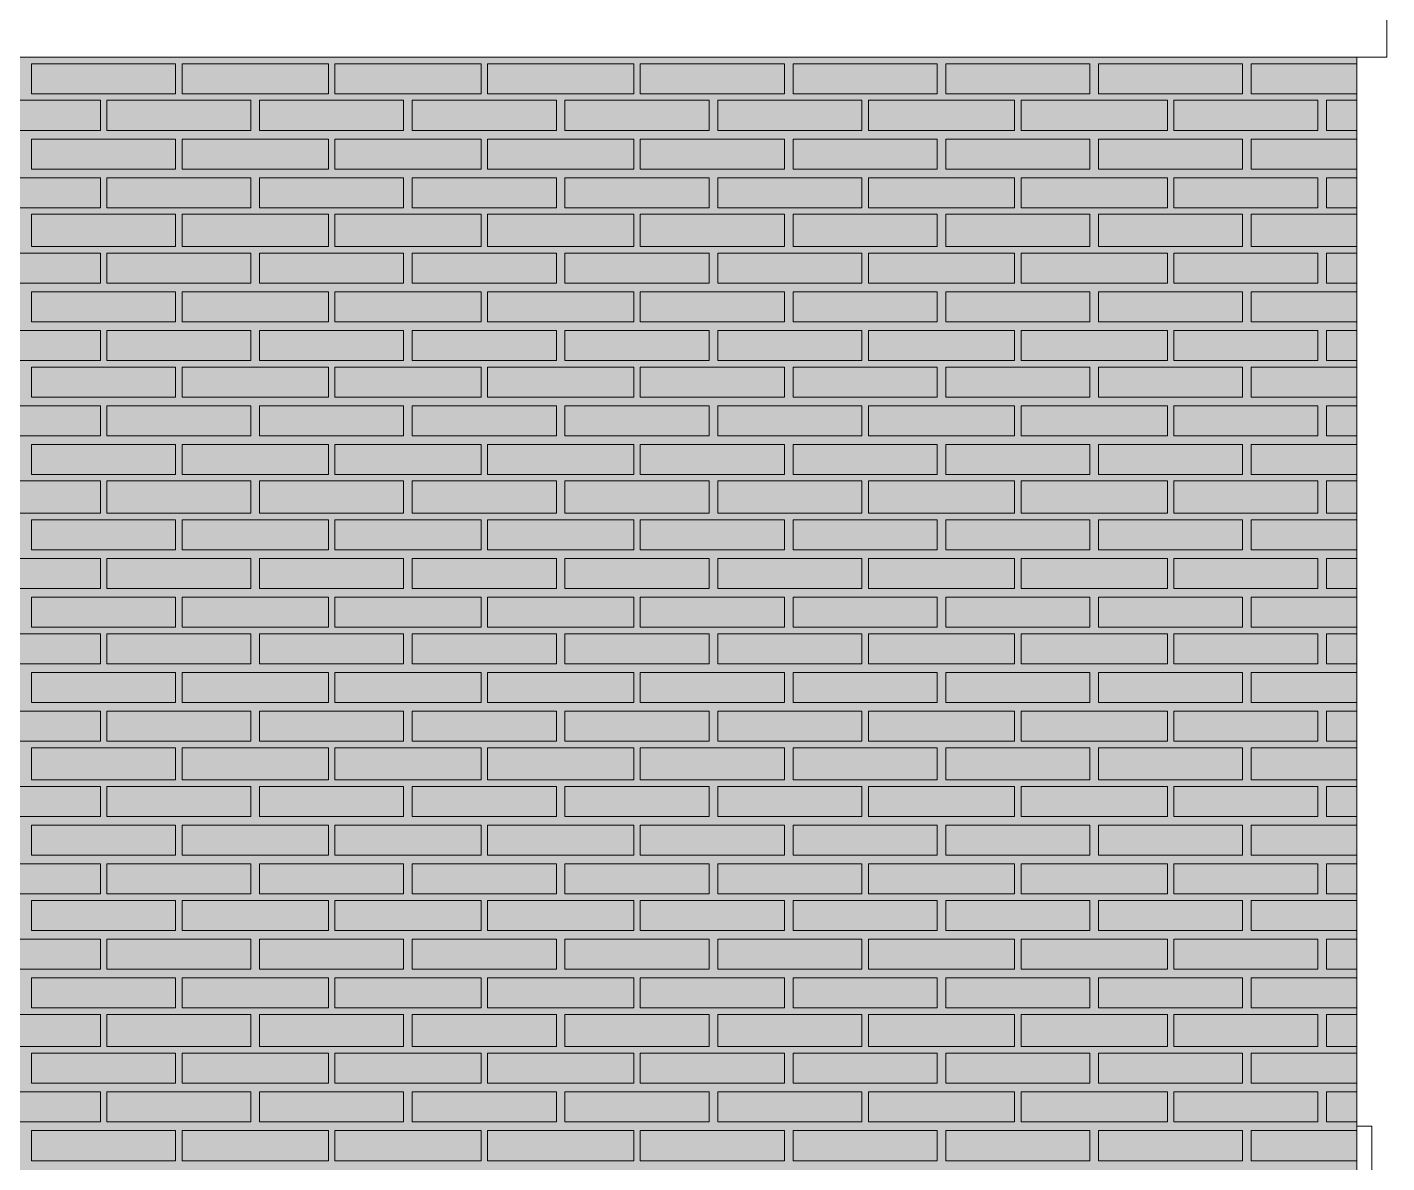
# Model space of a CAD drawing. Header units: millimetres. Extents: x -28928 to 100580, y -22867 to 36490.
# Drawn here: x 79646 to 82320, y 27915 to 30148 of the extents above; entities that cross this region are included whole.
import ezdxf

# ---------------------------------------------------------------- set-up
doc = ezdxf.new("R2010")
doc.units = ezdxf.units.MM
doc.layers.add('PDF _Геометрия', color=7, linetype='Continuous', true_color=0x8f8e8d)
doc.layers.add('PDF _Сплошная заливка', color=7, linetype='Continuous', true_color=0xffffff)

msp = doc.modelspace()

# ---------------------------------------------------------------- hatches: boundary and pattern name
at = {"layer": 'PDF _Сплошная заливка', "true_color": 0xdcd6cf, "transparency": 33554559}
msp.add_hatch(color=254, dxfattribs=at).paths.add_polyline_path([(64868.4, 16343.4), (64868.4, 19592.6), (66268.7, 19592.6), (66268.7, 16343.4), (82239.9, 16343.4), (82239.9, 30089.1), (52662.6, 30089.1), (52662.6, 16343.4), (62173.4, 16343.4), (62173.4, 19592.6), (64271.8, 19592.6), (64271.8, 16343.4)])

# ---------------------------------------------------------------- linework, layer by layer
at = {"layer": 'PDF _Геометрия', "color": 7, "lineweight": 9}
for points in [[(82320.3, 30089.1), (82320.3, 30207.6), (82320.3, 30089.1), (-21934.3, 30089.1), (-21934.3, 30207.6), (82320.3, 30207.6)], [(82261.1, 16343.4), (82261.1, 30089.1), (82261.1, 27986.4), (82290.7, 27986.4), (82290.7, 27910.3), (82290.7, 26636.8), (82290.7, 25363.4), (82290.7, 25287.2), (82261.1, 25287.2), (82261.1, 23789.5), (82290.7, 23789.5), (82290.7, 23713.4), (82290.7, 21166.4), (82290.7, 21090.3), (82261.1, 21090.3), (82261.1, 19592.6)]]:
    msp.add_lwpolyline(points, dxfattribs=at)
at = {"layer": 'PDF _Геометрия', "lineweight": 9}
for points in [[(79938.4, 30076.4), (79938.4, 30017.2), (79654.9, 30017.2), (79654.9, 30076.4)], [(80238.7, 30076.4), (80238.7, 30017.2), (79951.1, 30017.2), (79951.1, 30076.4)], [(80539.1, 30076.4), (80539.1, 30017.2), (80251.4, 30017.2), (80251.4, 30076.4)], [(80839.5, 30076.4), (80839.5, 30017.2), (80551.8, 30017.2), (80551.8, 30076.4)], [(81135.7, 30076.4), (81135.7, 30017.2), (80852.2, 30017.2), (80852.2, 30076.4)], [(81436.1, 30076.4), (81436.1, 30017.2), (81152.6, 30017.2), (81152.6, 30076.4)], [(81736.4, 30076.4), (81736.4, 30017.2), (81453, 30017.2), (81453, 30076.4)], [(82036.8, 30076.4), (82036.8, 30017.2), (81753.4, 30017.2), (81753.4, 30076.4)], [(79790.3, 29945.3), (79646.4, 29945.3), (79502.6, 29945.3), (79502.6, 30004.5), (79646.4, 30004.5), (79790.3, 30004.5)], [(80086.4, 29945.3), (79946.8, 29945.3), (79803, 29945.3), (79803, 30004.5), (79946.8, 30004.5), (80086.4, 30004.5)], [(80386.8, 29945.3), (80247.2, 29945.3), (80103.4, 29945.3), (80103.4, 30004.5), (80247.2, 30004.5), (80386.8, 30004.5)], [(80687.2, 29945.3), (80543.4, 29945.3), (80403.7, 29945.3), (80403.7, 30004.5), (80543.4, 30004.5), (80687.2, 30004.5)], [(80987.6, 29945.3), (80843.7, 29945.3), (80704.1, 29945.3), (80704.1, 30004.5), (80843.7, 30004.5), (80987.6, 30004.5)], [(81288, 29945.3), (81144.1, 29945.3), (81004.5, 29945.3), (81004.5, 30004.5), (81144.1, 30004.5), (81288, 30004.5)], [(81588.4, 29945.3), (81444.5, 29945.3), (81300.7, 29945.3), (81300.7, 30004.5), (81444.5, 30004.5), (81588.4, 30004.5)], [(81888.7, 29945.3), (81744.9, 29945.3), (81601.1, 29945.3), (81601.1, 30004.5), (81744.9, 30004.5), (81888.7, 30004.5)], [(82184.9, 29945.3), (82045.3, 29945.3), (81901.4, 29945.3), (81901.4, 30004.5), (82045.3, 30004.5), (82184.9, 30004.5)], [(79938.4, 29928.4), (79938.4, 29869.1), (79654.9, 29869.1), (79654.9, 29928.4)], [(80238.7, 29928.4), (80238.7, 29869.1), (79951.1, 29869.1), (79951.1, 29928.4)], [(80539.1, 29928.4), (80539.1, 29869.1), (80251.4, 29869.1), (80251.4, 29928.4)], [(80839.5, 29928.4), (80839.5, 29869.1), (80551.8, 29869.1), (80551.8, 29928.4)], [(81135.7, 29928.4), (81135.7, 29869.1), (80852.2, 29869.1), (80852.2, 29928.4)], [(81436.1, 29928.4), (81436.1, 29869.1), (81152.6, 29869.1), (81152.6, 29928.4)], [(81736.4, 29928.4), (81736.4, 29869.1), (81453, 29869.1), (81453, 29928.4)], [(82036.8, 29928.4), (82036.8, 29869.1), (81753.4, 29869.1), (81753.4, 29928.4)], [(79790.3, 29793), (79646.4, 29793), (79502.6, 29793), (79502.6, 29852.2), (79646.4, 29852.2), (79790.3, 29852.2)], [(80086.4, 29793), (79946.8, 29793), (79803, 29793), (79803, 29852.2), (79946.8, 29852.2), (80086.4, 29852.2)], [(80386.8, 29793), (80247.2, 29793), (80103.4, 29793), (80103.4, 29852.2), (80247.2, 29852.2), (80386.8, 29852.2)], [(80687.2, 29793), (80543.4, 29793), (80403.7, 29793), (80403.7, 29852.2), (80543.4, 29852.2), (80687.2, 29852.2)], [(80987.6, 29793), (80843.7, 29793), (80704.1, 29793), (80704.1, 29852.2), (80843.7, 29852.2), (80987.6, 29852.2)], [(81288, 29793), (81144.1, 29793), (81004.5, 29793), (81004.5, 29852.2), (81144.1, 29852.2), (81288, 29852.2)], [(81588.4, 29793), (81444.5, 29793), (81300.7, 29793), (81300.7, 29852.2), (81444.5, 29852.2), (81588.4, 29852.2)], [(81888.7, 29793), (81744.9, 29793), (81601.1, 29793), (81601.1, 29852.2), (81744.9, 29852.2), (81888.7, 29852.2)], [(82184.9, 29793), (82045.3, 29793), (81901.4, 29793), (81901.4, 29852.2), (82045.3, 29852.2), (82184.9, 29852.2)], [(79938.4, 29780.3), (79938.4, 29716.8), (79654.9, 29716.8), (79654.9, 29780.3)], [(80238.7, 29780.3), (80238.7, 29716.8), (79951.1, 29716.8), (79951.1, 29780.3)], [(80539.1, 29780.3), (80539.1, 29716.8), (80251.4, 29716.8), (80251.4, 29780.3)], [(80839.5, 29780.3), (80839.5, 29716.8), (80551.8, 29716.8), (80551.8, 29780.3)], [(81135.7, 29780.3), (81135.7, 29716.8), (80852.2, 29716.8), (80852.2, 29780.3)], [(81436.1, 29780.3), (81436.1, 29716.8), (81152.6, 29716.8), (81152.6, 29780.3)], [(81736.4, 29780.3), (81736.4, 29716.8), (81453, 29716.8), (81453, 29780.3)], [(82036.8, 29780.3), (82036.8, 29716.8), (81753.4, 29716.8), (81753.4, 29780.3)], [(79790.3, 29644.9), (79646.4, 29644.9), (79502.6, 29644.9), (79502.6, 29704.1), (79646.4, 29704.1), (79790.3, 29704.1)], [(80086.4, 29644.9), (79946.8, 29644.9), (79803, 29644.9), (79803, 29704.1), (79946.8, 29704.1), (80086.4, 29704.1)], [(80386.8, 29644.9), (80247.2, 29644.9), (80103.4, 29644.9), (80103.4, 29704.1), (80247.2, 29704.1), (80386.8, 29704.1)], [(80687.2, 29644.9), (80543.4, 29644.9), (80403.7, 29644.9), (80403.7, 29704.1), (80543.4, 29704.1), (80687.2, 29704.1)], [(80987.6, 29644.9), (80843.7, 29644.9), (80704.1, 29644.9), (80704.1, 29704.1), (80843.7, 29704.1), (80987.6, 29704.1)], [(81288, 29644.9), (81144.1, 29644.9), (81004.5, 29644.9), (81004.5, 29704.1), (81144.1, 29704.1), (81288, 29704.1)], [(81588.4, 29644.9), (81444.5, 29644.9), (81300.7, 29644.9), (81300.7, 29704.1), (81444.5, 29704.1), (81588.4, 29704.1)], [(81888.7, 29644.9), (81744.9, 29644.9), (81601.1, 29644.9), (81601.1, 29704.1), (81744.9, 29704.1), (81888.7, 29704.1)], [(82184.9, 29644.9), (82045.3, 29644.9), (81901.4, 29644.9), (81901.4, 29704.1), (82045.3, 29704.1), (82184.9, 29704.1)], [(79938.4, 29628), (79938.4, 29568.7), (79654.9, 29568.7), (79654.9, 29628)], [(80238.7, 29628), (80238.7, 29568.7), (79951.1, 29568.7), (79951.1, 29628)], [(80539.1, 29628), (80539.1, 29568.7), (80251.4, 29568.7), (80251.4, 29628)], [(80839.5, 29628), (80839.5, 29568.7), (80551.8, 29568.7), (80551.8, 29628)], [(81135.7, 29628), (81135.7, 29568.7), (80852.2, 29568.7), (80852.2, 29628)], [(81436.1, 29628), (81436.1, 29568.7), (81152.6, 29568.7), (81152.6, 29628)], [(81736.4, 29628), (81736.4, 29568.7), (81453, 29568.7), (81453, 29628)], [(82036.8, 29628), (82036.8, 29568.7), (81753.4, 29568.7), (81753.4, 29628)], [(79790.3, 29492.6), (79646.4, 29492.6), (79502.6, 29492.6), (79502.6, 29551.8), (79646.4, 29551.8), (79790.3, 29551.8)], [(80086.4, 29492.6), (79946.8, 29492.6), (79803, 29492.6), (79803, 29551.8), (79946.8, 29551.8), (80086.4, 29551.8)], [(80386.8, 29492.6), (80247.2, 29492.6), (80103.4, 29492.6), (80103.4, 29551.8), (80247.2, 29551.8), (80386.8, 29551.8)], [(80687.2, 29492.6), (80543.4, 29492.6), (80403.7, 29492.6), (80403.7, 29551.8), (80543.4, 29551.8), (80687.2, 29551.8)], [(80987.6, 29492.6), (80843.7, 29492.6), (80704.1, 29492.6), (80704.1, 29551.8), (80843.7, 29551.8), (80987.6, 29551.8)], [(81288, 29492.6), (81144.1, 29492.6), (81004.5, 29492.6), (81004.5, 29551.8), (81144.1, 29551.8), (81288, 29551.8)], [(81588.4, 29492.6), (81444.5, 29492.6), (81300.7, 29492.6), (81300.7, 29551.8), (81444.5, 29551.8), (81588.4, 29551.8)], [(81888.7, 29492.6), (81744.9, 29492.6), (81601.1, 29492.6), (81601.1, 29551.8), (81744.9, 29551.8), (81888.7, 29551.8)], [(82184.9, 29492.6), (82045.3, 29492.6), (81901.4, 29492.6), (81901.4, 29551.8), (82045.3, 29551.8), (82184.9, 29551.8)], [(79938.4, 29479.9), (79938.4, 29420.7), (79654.9, 29420.7), (79654.9, 29479.9)], [(80238.7, 29479.9), (80238.7, 29420.7), (79951.1, 29420.7), (79951.1, 29479.9)], [(80539.1, 29479.9), (80539.1, 29420.7), (80251.4, 29420.7), (80251.4, 29479.9)], [(80839.5, 29479.9), (80839.5, 29420.7), (80551.8, 29420.7), (80551.8, 29479.9)], [(81135.7, 29479.9), (81135.7, 29420.7), (80852.2, 29420.7), (80852.2, 29479.9)], [(81436.1, 29479.9), (81436.1, 29420.7), (81152.6, 29420.7), (81152.6, 29479.9)], [(81736.4, 29479.9), (81736.4, 29420.7), (81453, 29420.7), (81453, 29479.9)], [(82036.8, 29479.9), (82036.8, 29420.7), (81753.4, 29420.7), (81753.4, 29479.9)], [(79790.3, 29344.5), (79646.4, 29344.5), (79502.6, 29344.5), (79502.6, 29403.7), (79646.4, 29403.7), (79790.3, 29403.7)], [(80086.4, 29344.5), (79946.8, 29344.5), (79803, 29344.5), (79803, 29403.7), (79946.8, 29403.7), (80086.4, 29403.7)], [(80386.8, 29344.5), (80247.2, 29344.5), (80103.4, 29344.5), (80103.4, 29403.7), (80247.2, 29403.7), (80386.8, 29403.7)], [(80687.2, 29344.5), (80543.4, 29344.5), (80403.7, 29344.5), (80403.7, 29403.7), (80543.4, 29403.7), (80687.2, 29403.7)], [(80987.6, 29344.5), (80843.7, 29344.5), (80704.1, 29344.5), (80704.1, 29403.7), (80843.7, 29403.7), (80987.6, 29403.7)], [(81288, 29344.5), (81144.1, 29344.5), (81004.5, 29344.5), (81004.5, 29403.7), (81144.1, 29403.7), (81288, 29403.7)], [(81588.4, 29344.5), (81444.5, 29344.5), (81300.7, 29344.5), (81300.7, 29403.7), (81444.5, 29403.7), (81588.4, 29403.7)], [(81888.7, 29344.5), (81744.9, 29344.5), (81601.1, 29344.5), (81601.1, 29403.7), (81744.9, 29403.7), (81888.7, 29403.7)], [(82184.9, 29344.5), (82045.3, 29344.5), (81901.4, 29344.5), (81901.4, 29403.7), (82045.3, 29403.7), (82184.9, 29403.7)], [(79938.4, 29327.6), (79938.4, 29268.4), (79654.9, 29268.4), (79654.9, 29327.6)], [(80238.7, 29327.6), (80238.7, 29268.4), (79951.1, 29268.4), (79951.1, 29327.6)], [(80539.1, 29327.6), (80539.1, 29268.4), (80251.4, 29268.4), (80251.4, 29327.6)], [(80839.5, 29327.6), (80839.5, 29268.4), (80551.8, 29268.4), (80551.8, 29327.6)], [(81135.7, 29327.6), (81135.7, 29268.4), (80852.2, 29268.4), (80852.2, 29327.6)], [(81436.1, 29327.6), (81436.1, 29268.4), (81152.6, 29268.4), (81152.6, 29327.6)], [(81736.4, 29327.6), (81736.4, 29268.4), (81453, 29268.4), (81453, 29327.6)], [(82036.8, 29327.6), (82036.8, 29268.4), (81753.4, 29268.4), (81753.4, 29327.6)], [(79790.3, 29192.2), (79646.4, 29192.2), (79502.6, 29192.2), (79502.6, 29255.7), (79646.4, 29255.7), (79790.3, 29255.7)], [(80086.4, 29192.2), (79946.8, 29192.2), (79803, 29192.2), (79803, 29255.7), (79946.8, 29255.7), (80086.4, 29255.7)], [(80386.8, 29192.2), (80247.2, 29192.2), (80103.4, 29192.2), (80103.4, 29255.7), (80247.2, 29255.7), (80386.8, 29255.7)], [(80687.2, 29192.2), (80543.4, 29192.2), (80403.7, 29192.2), (80403.7, 29255.7), (80543.4, 29255.7), (80687.2, 29255.7)], [(80987.6, 29192.2), (80843.7, 29192.2), (80704.1, 29192.2), (80704.1, 29255.7), (80843.7, 29255.7), (80987.6, 29255.7)], [(81288, 29192.2), (81144.1, 29192.2), (81004.5, 29192.2), (81004.5, 29255.7), (81144.1, 29255.7), (81288, 29255.7)], [(81588.4, 29192.2), (81444.5, 29192.2), (81300.7, 29192.2), (81300.7, 29255.7), (81444.5, 29255.7), (81588.4, 29255.7)], [(81888.7, 29192.2), (81744.9, 29192.2), (81601.1, 29192.2), (81601.1, 29255.7), (81744.9, 29255.7), (81888.7, 29255.7)], [(82184.9, 29192.2), (82045.3, 29192.2), (81901.4, 29192.2), (81901.4, 29255.7), (82045.3, 29255.7), (82184.9, 29255.7)], [(79938.4, 29179.5), (79938.4, 29120.3), (79654.9, 29120.3), (79654.9, 29179.5)], [(80238.7, 29179.5), (80238.7, 29120.3), (79951.1, 29120.3), (79951.1, 29179.5)], [(80539.1, 29179.5), (80539.1, 29120.3), (80251.4, 29120.3), (80251.4, 29179.5)], [(80839.5, 29179.5), (80839.5, 29120.3), (80551.8, 29120.3), (80551.8, 29179.5)], [(81135.7, 29179.5), (81135.7, 29120.3), (80852.2, 29120.3), (80852.2, 29179.5)], [(81436.1, 29179.5), (81436.1, 29120.3), (81152.6, 29120.3), (81152.6, 29179.5)], [(81736.4, 29179.5), (81736.4, 29120.3), (81453, 29120.3), (81453, 29179.5)], [(82036.8, 29179.5), (82036.8, 29120.3), (81753.4, 29120.3), (81753.4, 29179.5)], [(79790.3, 29044.1), (79646.4, 29044.1), (79502.6, 29044.1), (79502.6, 29103.4), (79646.4, 29103.4), (79790.3, 29103.4)], [(80086.4, 29044.1), (79946.8, 29044.1), (79803, 29044.1), (79803, 29103.4), (79946.8, 29103.4), (80086.4, 29103.4)], [(80386.8, 29044.1), (80247.2, 29044.1), (80103.4, 29044.1), (80103.4, 29103.4), (80247.2, 29103.4), (80386.8, 29103.4)], [(80687.2, 29044.1), (80543.4, 29044.1), (80403.7, 29044.1), (80403.7, 29103.4), (80543.4, 29103.4), (80687.2, 29103.4)], [(80987.6, 29044.1), (80843.7, 29044.1), (80704.1, 29044.1), (80704.1, 29103.4), (80843.7, 29103.4), (80987.6, 29103.4)], [(81288, 29044.1), (81144.1, 29044.1), (81004.5, 29044.1), (81004.5, 29103.4), (81144.1, 29103.4), (81288, 29103.4)], [(81588.4, 29044.1), (81444.5, 29044.1), (81300.7, 29044.1), (81300.7, 29103.4), (81444.5, 29103.4), (81588.4, 29103.4)], [(81888.7, 29044.1), (81744.9, 29044.1), (81601.1, 29044.1), (81601.1, 29103.4), (81744.9, 29103.4), (81888.7, 29103.4)], [(82184.9, 29044.1), (82045.3, 29044.1), (81901.4, 29044.1), (81901.4, 29103.4), (82045.3, 29103.4), (82184.9, 29103.4)], [(79938.4, 29027.2), (79938.4, 28968), (79654.9, 28968), (79654.9, 29027.2)], [(80238.7, 29027.2), (80238.7, 28968), (79951.1, 28968), (79951.1, 29027.2)], [(80539.1, 29027.2), (80539.1, 28968), (80251.4, 28968), (80251.4, 29027.2)], [(80839.5, 29027.2), (80839.5, 28968), (80551.8, 28968), (80551.8, 29027.2)], [(81135.7, 29027.2), (81135.7, 28968), (80852.2, 28968), (80852.2, 29027.2)], [(81436.1, 29027.2), (81436.1, 28968), (81152.6, 28968), (81152.6, 29027.2)], [(81736.4, 29027.2), (81736.4, 28968), (81453, 28968), (81453, 29027.2)], [(82036.8, 29027.2), (82036.8, 28968), (81753.4, 28968), (81753.4, 29027.2)], [(79790.3, 28896), (79646.4, 28896), (79502.6, 28896), (79502.6, 28955.3), (79646.4, 28955.3), (79790.3, 28955.3)], [(80086.4, 28896), (79946.8, 28896), (79803, 28896), (79803, 28955.3), (79946.8, 28955.3), (80086.4, 28955.3)], [(80386.8, 28896), (80247.2, 28896), (80103.4, 28896), (80103.4, 28955.3), (80247.2, 28955.3), (80386.8, 28955.3)], [(80687.2, 28896), (80543.4, 28896), (80403.7, 28896), (80403.7, 28955.3), (80543.4, 28955.3), (80687.2, 28955.3)], [(80987.6, 28896), (80843.7, 28896), (80704.1, 28896), (80704.1, 28955.3), (80843.7, 28955.3), (80987.6, 28955.3)], [(81288, 28896), (81144.1, 28896), (81004.5, 28896), (81004.5, 28955.3), (81144.1, 28955.3), (81288, 28955.3)], [(81588.4, 28896), (81444.5, 28896), (81300.7, 28896), (81300.7, 28955.3), (81444.5, 28955.3), (81588.4, 28955.3)], [(81888.7, 28896), (81744.9, 28896), (81601.1, 28896), (81601.1, 28955.3), (81744.9, 28955.3), (81888.7, 28955.3)], [(82184.9, 28896), (82045.3, 28896), (81901.4, 28896), (81901.4, 28955.3), (82045.3, 28955.3), (82184.9, 28955.3)], [(79938.4, 28879.1), (79938.4, 28819.9), (79654.9, 28819.9), (79654.9, 28879.1)], [(80238.7, 28879.1), (80238.7, 28819.9), (79951.1, 28819.9), (79951.1, 28879.1)], [(80539.1, 28879.1), (80539.1, 28819.9), (80251.4, 28819.9), (80251.4, 28879.1)], [(80839.5, 28879.1), (80839.5, 28819.9), (80551.8, 28819.9), (80551.8, 28879.1)], [(81135.7, 28879.1), (81135.7, 28819.9), (80852.2, 28819.9), (80852.2, 28879.1)], [(81436.1, 28879.1), (81436.1, 28819.9), (81152.6, 28819.9), (81152.6, 28879.1)], [(81736.4, 28879.1), (81736.4, 28819.9), (81453, 28819.9), (81453, 28879.1)], [(82036.8, 28879.1), (82036.8, 28819.9), (81753.4, 28819.9), (81753.4, 28879.1)], [(79790.3, 28743.7), (79646.4, 28743.7), (79502.6, 28743.7), (79502.6, 28803), (79646.4, 28803), (79790.3, 28803)], [(80086.4, 28743.7), (79946.8, 28743.7), (79803, 28743.7), (79803, 28803), (79946.8, 28803), (80086.4, 28803)], [(80386.8, 28743.7), (80247.2, 28743.7), (80103.4, 28743.7), (80103.4, 28803), (80247.2, 28803), (80386.8, 28803)], [(80687.2, 28743.7), (80543.4, 28743.7), (80403.7, 28743.7), (80403.7, 28803), (80543.4, 28803), (80687.2, 28803)], [(80987.6, 28743.7), (80843.7, 28743.7), (80704.1, 28743.7), (80704.1, 28803), (80843.7, 28803), (80987.6, 28803)], [(81288, 28743.7), (81144.1, 28743.7), (81004.5, 28743.7), (81004.5, 28803), (81144.1, 28803), (81288, 28803)], [(81588.4, 28743.7), (81444.5, 28743.7), (81300.7, 28743.7), (81300.7, 28803), (81444.5, 28803), (81588.4, 28803)], [(81888.7, 28743.7), (81744.9, 28743.7), (81601.1, 28743.7), (81601.1, 28803), (81744.9, 28803), (81888.7, 28803)], [(82184.9, 28743.7), (82045.3, 28743.7), (81901.4, 28743.7), (81901.4, 28803), (82045.3, 28803), (82184.9, 28803)], [(79938.4, 28731), (79938.4, 28667.6), (79654.9, 28667.6), (79654.9, 28731)], [(80238.7, 28731), (80238.7, 28667.6), (79951.1, 28667.6), (79951.1, 28731)], [(80539.1, 28731), (80539.1, 28667.6), (80251.4, 28667.6), (80251.4, 28731)], [(80839.5, 28731), (80839.5, 28667.6), (80551.8, 28667.6), (80551.8, 28731)], [(81135.7, 28731), (81135.7, 28667.6), (80852.2, 28667.6), (80852.2, 28731)], [(81436.1, 28731), (81436.1, 28667.6), (81152.6, 28667.6), (81152.6, 28731)], [(81736.4, 28731), (81736.4, 28667.6), (81453, 28667.6), (81453, 28731)], [(82036.8, 28731), (82036.8, 28667.6), (81753.4, 28667.6), (81753.4, 28731)], [(79790.3, 28595.7), (79646.4, 28595.7), (79502.6, 28595.7), (79502.6, 28654.9), (79646.4, 28654.9), (79790.3, 28654.9)], [(80086.4, 28595.7), (79946.8, 28595.7), (79803, 28595.7), (79803, 28654.9), (79946.8, 28654.9), (80086.4, 28654.9)], [(80386.8, 28595.7), (80247.2, 28595.7), (80103.4, 28595.7), (80103.4, 28654.9), (80247.2, 28654.9), (80386.8, 28654.9)], [(80687.2, 28595.7), (80543.4, 28595.7), (80403.7, 28595.7), (80403.7, 28654.9), (80543.4, 28654.9), (80687.2, 28654.9)], [(80987.6, 28595.7), (80843.7, 28595.7), (80704.1, 28595.7), (80704.1, 28654.9), (80843.7, 28654.9), (80987.6, 28654.9)], [(81288, 28595.7), (81144.1, 28595.7), (81004.5, 28595.7), (81004.5, 28654.9), (81144.1, 28654.9), (81288, 28654.9)], [(81588.4, 28595.7), (81444.5, 28595.7), (81300.7, 28595.7), (81300.7, 28654.9), (81444.5, 28654.9), (81588.4, 28654.9)], [(81888.7, 28595.7), (81744.9, 28595.7), (81601.1, 28595.7), (81601.1, 28654.9), (81744.9, 28654.9), (81888.7, 28654.9)], [(82184.9, 28595.7), (82045.3, 28595.7), (81901.4, 28595.7), (81901.4, 28654.9), (82045.3, 28654.9), (82184.9, 28654.9)], [(79938.4, 28578.7), (79938.4, 28519.5), (79654.9, 28519.5), (79654.9, 28578.7)], [(80238.7, 28578.7), (80238.7, 28519.5), (79951.1, 28519.5), (79951.1, 28578.7)], [(80539.1, 28578.7), (80539.1, 28519.5), (80251.4, 28519.5), (80251.4, 28578.7)], [(80839.5, 28578.7), (80839.5, 28519.5), (80551.8, 28519.5), (80551.8, 28578.7)], [(81135.7, 28578.7), (81135.7, 28519.5), (80852.2, 28519.5), (80852.2, 28578.7)], [(81436.1, 28578.7), (81436.1, 28519.5), (81152.6, 28519.5), (81152.6, 28578.7)], [(81736.4, 28578.7), (81736.4, 28519.5), (81453, 28519.5), (81453, 28578.7)], [(82036.8, 28578.7), (82036.8, 28519.5), (81753.4, 28519.5), (81753.4, 28578.7)], [(79790.3, 28443.4), (79646.4, 28443.4), (79502.6, 28443.4), (79502.6, 28502.6), (79646.4, 28502.6), (79790.3, 28502.6)], [(80086.4, 28443.4), (79946.8, 28443.4), (79803, 28443.4), (79803, 28502.6), (79946.8, 28502.6), (80086.4, 28502.6)], [(80386.8, 28443.4), (80247.2, 28443.4), (80103.4, 28443.4), (80103.4, 28502.6), (80247.2, 28502.6), (80386.8, 28502.6)], [(80687.2, 28443.4), (80543.4, 28443.4), (80403.7, 28443.4), (80403.7, 28502.6), (80543.4, 28502.6), (80687.2, 28502.6)], [(80987.6, 28443.4), (80843.7, 28443.4), (80704.1, 28443.4), (80704.1, 28502.6), (80843.7, 28502.6), (80987.6, 28502.6)], [(81288, 28443.4), (81144.1, 28443.4), (81004.5, 28443.4), (81004.5, 28502.6), (81144.1, 28502.6), (81288, 28502.6)], [(81588.4, 28443.4), (81444.5, 28443.4), (81300.7, 28443.4), (81300.7, 28502.6), (81444.5, 28502.6), (81588.4, 28502.6)], [(81888.7, 28443.4), (81744.9, 28443.4), (81601.1, 28443.4), (81601.1, 28502.6), (81744.9, 28502.6), (81888.7, 28502.6)], [(82184.9, 28443.4), (82045.3, 28443.4), (81901.4, 28443.4), (81901.4, 28502.6), (82045.3, 28502.6), (82184.9, 28502.6)], [(79938.4, 28430.7), (79938.4, 28371.4), (79654.9, 28371.4), (79654.9, 28430.7)], [(80238.7, 28430.7), (80238.7, 28371.4), (79951.1, 28371.4), (79951.1, 28430.7)], [(80539.1, 28430.7), (80539.1, 28371.4), (80251.4, 28371.4), (80251.4, 28430.7)], [(80839.5, 28430.7), (80839.5, 28371.4), (80551.8, 28371.4), (80551.8, 28430.7)], [(81135.7, 28430.7), (81135.7, 28371.4), (80852.2, 28371.4), (80852.2, 28430.7)], [(81436.1, 28430.7), (81436.1, 28371.4), (81152.6, 28371.4), (81152.6, 28430.7)], [(81736.4, 28430.7), (81736.4, 28371.4), (81453, 28371.4), (81453, 28430.7)], [(82036.8, 28430.7), (82036.8, 28371.4), (81753.4, 28371.4), (81753.4, 28430.7)], [(79790.3, 28295.3), (79646.4, 28295.3), (79502.6, 28295.3), (79502.6, 28354.5), (79646.4, 28354.5), (79790.3, 28354.5)], [(80086.4, 28295.3), (79946.8, 28295.3), (79803, 28295.3), (79803, 28354.5), (79946.8, 28354.5), (80086.4, 28354.5)], [(80386.8, 28295.3), (80247.2, 28295.3), (80103.4, 28295.3), (80103.4, 28354.5), (80247.2, 28354.5), (80386.8, 28354.5)], [(80687.2, 28295.3), (80543.4, 28295.3), (80403.7, 28295.3), (80403.7, 28354.5), (80543.4, 28354.5), (80687.2, 28354.5)], [(80987.6, 28295.3), (80843.7, 28295.3), (80704.1, 28295.3), (80704.1, 28354.5), (80843.7, 28354.5), (80987.6, 28354.5)], [(81288, 28295.3), (81144.1, 28295.3), (81004.5, 28295.3), (81004.5, 28354.5), (81144.1, 28354.5), (81288, 28354.5)], [(81588.4, 28295.3), (81444.5, 28295.3), (81300.7, 28295.3), (81300.7, 28354.5), (81444.5, 28354.5), (81588.4, 28354.5)], [(81888.7, 28295.3), (81744.9, 28295.3), (81601.1, 28295.3), (81601.1, 28354.5), (81744.9, 28354.5), (81888.7, 28354.5)], [(82184.9, 28295.3), (82045.3, 28295.3), (81901.4, 28295.3), (81901.4, 28354.5), (82045.3, 28354.5), (82184.9, 28354.5)], [(79938.4, 28278.4), (79938.4, 28219.1), (79654.9, 28219.1), (79654.9, 28278.4)], [(80238.7, 28278.4), (80238.7, 28219.1), (79951.1, 28219.1), (79951.1, 28278.4)], [(80539.1, 28278.4), (80539.1, 28219.1), (80251.4, 28219.1), (80251.4, 28278.4)], [(80839.5, 28278.4), (80839.5, 28219.1), (80551.8, 28219.1), (80551.8, 28278.4)], [(81135.7, 28278.4), (81135.7, 28219.1), (80852.2, 28219.1), (80852.2, 28278.4)], [(81436.1, 28278.4), (81436.1, 28219.1), (81152.6, 28219.1), (81152.6, 28278.4)], [(81736.4, 28278.4), (81736.4, 28219.1), (81453, 28219.1), (81453, 28278.4)], [(82036.8, 28278.4), (82036.8, 28219.1), (81753.4, 28219.1), (81753.4, 28278.4)], [(79790.3, 28143), (79646.4, 28143), (79502.6, 28143), (79502.6, 28206.4), (79646.4, 28206.4), (79790.3, 28206.4)], [(80086.4, 28143), (79946.8, 28143), (79803, 28143), (79803, 28206.4), (79946.8, 28206.4), (80086.4, 28206.4)], [(80386.8, 28143), (80247.2, 28143), (80103.4, 28143), (80103.4, 28206.4), (80247.2, 28206.4), (80386.8, 28206.4)], [(80687.2, 28143), (80543.4, 28143), (80403.7, 28143), (80403.7, 28206.4), (80543.4, 28206.4), (80687.2, 28206.4)], [(80987.6, 28143), (80843.7, 28143), (80704.1, 28143), (80704.1, 28206.4), (80843.7, 28206.4), (80987.6, 28206.4)], [(81288, 28143), (81144.1, 28143), (81004.5, 28143), (81004.5, 28206.4), (81144.1, 28206.4), (81288, 28206.4)], [(81588.4, 28143), (81444.5, 28143), (81300.7, 28143), (81300.7, 28206.4), (81444.5, 28206.4), (81588.4, 28206.4)], [(81888.7, 28143), (81744.9, 28143), (81601.1, 28143), (81601.1, 28206.4), (81744.9, 28206.4), (81888.7, 28206.4)], [(82184.9, 28143), (82045.3, 28143), (81901.4, 28143), (81901.4, 28206.4), (82045.3, 28206.4), (82184.9, 28206.4)], [(79938.4, 28130.3), (79938.4, 28071), (79654.9, 28071), (79654.9, 28130.3)], [(80238.7, 28130.3), (80238.7, 28071), (79951.1, 28071), (79951.1, 28130.3)], [(80539.1, 28130.3), (80539.1, 28071), (80251.4, 28071), (80251.4, 28130.3)], [(80839.5, 28130.3), (80839.5, 28071), (80551.8, 28071), (80551.8, 28130.3)], [(81135.7, 28130.3), (81135.7, 28071), (80852.2, 28071), (80852.2, 28130.3)], [(81436.1, 28130.3), (81436.1, 28071), (81152.6, 28071), (81152.6, 28130.3)], [(81736.4, 28130.3), (81736.4, 28071), (81453, 28071), (81453, 28130.3)], [(82036.8, 28130.3), (82036.8, 28071), (81753.4, 28071), (81753.4, 28130.3)], [(79790.3, 27994.9), (79646.4, 27994.9), (79502.6, 27994.9), (79502.6, 28054.1), (79646.4, 28054.1), (79790.3, 28054.1)], [(80086.4, 27994.9), (79946.8, 27994.9), (79803, 27994.9), (79803, 28054.1), (79946.8, 28054.1), (80086.4, 28054.1)], [(80386.8, 27994.9), (80247.2, 27994.9), (80103.4, 27994.9), (80103.4, 28054.1), (80247.2, 28054.1), (80386.8, 28054.1)], [(80687.2, 27994.9), (80543.4, 27994.9), (80403.7, 27994.9), (80403.7, 28054.1), (80543.4, 28054.1), (80687.2, 28054.1)], [(80987.6, 27994.9), (80843.7, 27994.9), (80704.1, 27994.9), (80704.1, 28054.1), (80843.7, 28054.1), (80987.6, 28054.1)], [(81288, 27994.9), (81144.1, 27994.9), (81004.5, 27994.9), (81004.5, 28054.1), (81144.1, 28054.1), (81288, 28054.1)], [(81588.4, 27994.9), (81444.5, 27994.9), (81300.7, 27994.9), (81300.7, 28054.1), (81444.5, 28054.1), (81588.4, 28054.1)], [(81888.7, 27994.9), (81744.9, 27994.9), (81601.1, 27994.9), (81601.1, 28054.1), (81744.9, 28054.1), (81888.7, 28054.1)], [(82184.9, 27994.9), (82045.3, 27994.9), (81901.4, 27994.9), (81901.4, 28054.1), (82045.3, 28054.1), (82184.9, 28054.1)], [(79938.4, 27978), (79938.4, 27918.7), (79654.9, 27918.7), (79654.9, 27978)], [(80238.7, 27978), (80238.7, 27918.7), (79951.1, 27918.7), (79951.1, 27978)], [(80539.1, 27978), (80539.1, 27918.7), (80251.4, 27918.7), (80251.4, 27978)], [(80839.5, 27978), (80839.5, 27918.7), (80551.8, 27918.7), (80551.8, 27978)], [(81135.7, 27978), (81135.7, 27918.7), (80852.2, 27918.7), (80852.2, 27978)], [(81436.1, 27978), (81436.1, 27918.7), (81152.6, 27918.7), (81152.6, 27978)], [(81736.4, 27978), (81736.4, 27918.7), (81453, 27918.7), (81453, 27978)], [(82036.8, 27978), (82036.8, 27918.7), (81753.4, 27918.7), (81753.4, 27978)]]:
    msp.add_lwpolyline(points, close=True, dxfattribs=at)
for points in [[(82261.1, 30017.2), (82239.9, 30017.2), (82053.7, 30017.2), (82053.7, 30076.4), (82239.9, 30076.4), (82261.1, 30076.4)], [(82261.1, 29945.3), (82239.9, 29945.3), (82201.8, 29945.3), (82201.8, 30004.5), (82239.9, 30004.5), (82261.1, 30004.5)], [(82261.1, 29869.1), (82239.9, 29869.1), (82053.7, 29869.1), (82053.7, 29928.4), (82239.9, 29928.4), (82261.1, 29928.4)], [(82261.1, 29793), (82239.9, 29793), (82201.8, 29793), (82201.8, 29852.2), (82239.9, 29852.2), (82261.1, 29852.2)], [(82261.1, 29716.8), (82239.9, 29716.8), (82053.7, 29716.8), (82053.7, 29780.3), (82239.9, 29780.3), (82261.1, 29780.3)], [(82261.1, 29644.9), (82239.9, 29644.9), (82201.8, 29644.9), (82201.8, 29704.1), (82239.9, 29704.1), (82261.1, 29704.1)], [(82261.1, 29568.7), (82239.9, 29568.7), (82053.7, 29568.7), (82053.7, 29628), (82239.9, 29628), (82261.1, 29628)], [(82261.1, 29492.6), (82239.9, 29492.6), (82201.8, 29492.6), (82201.8, 29551.8), (82239.9, 29551.8), (82261.1, 29551.8)], [(82261.1, 29420.7), (82239.9, 29420.7), (82053.7, 29420.7), (82053.7, 29479.9), (82239.9, 29479.9), (82261.1, 29479.9)], [(82261.1, 29344.5), (82239.9, 29344.5), (82201.8, 29344.5), (82201.8, 29403.7), (82239.9, 29403.7), (82261.1, 29403.7)], [(82261.1, 29268.4), (82239.9, 29268.4), (82053.7, 29268.4), (82053.7, 29327.6), (82239.9, 29327.6), (82261.1, 29327.6)], [(82261.1, 29192.2), (82239.9, 29192.2), (82201.8, 29192.2), (82201.8, 29255.7), (82239.9, 29255.7), (82261.1, 29255.7)], [(82261.1, 29120.3), (82239.9, 29120.3), (82053.7, 29120.3), (82053.7, 29179.5), (82239.9, 29179.5), (82261.1, 29179.5)], [(82261.1, 29044.1), (82239.9, 29044.1), (82201.8, 29044.1), (82201.8, 29103.4), (82239.9, 29103.4), (82261.1, 29103.4)], [(82261.1, 28968), (82239.9, 28968), (82053.7, 28968), (82053.7, 29027.2), (82239.9, 29027.2), (82261.1, 29027.2)], [(82261.1, 28896), (82239.9, 28896), (82201.8, 28896), (82201.8, 28955.3), (82239.9, 28955.3), (82261.1, 28955.3)], [(82261.1, 28819.9), (82239.9, 28819.9), (82053.7, 28819.9), (82053.7, 28879.1), (82239.9, 28879.1), (82261.1, 28879.1)], [(82261.1, 28743.7), (82239.9, 28743.7), (82201.8, 28743.7), (82201.8, 28803), (82239.9, 28803), (82261.1, 28803)], [(82261.1, 28667.6), (82239.9, 28667.6), (82053.7, 28667.6), (82053.7, 28731), (82239.9, 28731), (82261.1, 28731)], [(82261.1, 28595.7), (82239.9, 28595.7), (82201.8, 28595.7), (82201.8, 28654.9), (82239.9, 28654.9), (82261.1, 28654.9)], [(82261.1, 28519.5), (82239.9, 28519.5), (82053.7, 28519.5), (82053.7, 28578.7), (82239.9, 28578.7), (82261.1, 28578.7)], [(82261.1, 28443.4), (82239.9, 28443.4), (82201.8, 28443.4), (82201.8, 28502.6), (82239.9, 28502.6), (82261.1, 28502.6)], [(82261.1, 28371.4), (82239.9, 28371.4), (82053.7, 28371.4), (82053.7, 28430.7), (82239.9, 28430.7), (82261.1, 28430.7)], [(82261.1, 28295.3), (82239.9, 28295.3), (82201.8, 28295.3), (82201.8, 28354.5), (82239.9, 28354.5), (82261.1, 28354.5)], [(82261.1, 28219.1), (82239.9, 28219.1), (82053.7, 28219.1), (82053.7, 28278.4), (82239.9, 28278.4), (82261.1, 28278.4)], [(82261.1, 28143), (82239.9, 28143), (82201.8, 28143), (82201.8, 28206.4), (82239.9, 28206.4), (82261.1, 28206.4)], [(82261.1, 28071), (82239.9, 28071), (82053.7, 28071), (82053.7, 28130.3), (82239.9, 28130.3), (82261.1, 28130.3)], [(82261.1, 27994.9), (82239.9, 27994.9), (82201.8, 27994.9), (82201.8, 28054.1), (82239.9, 28054.1), (82261.1, 28054.1)], [(82261.1, 27918.7), (82239.9, 27918.7), (82053.7, 27918.7), (82053.7, 27978), (82239.9, 27978), (82261.1, 27978)]]:
    msp.add_lwpolyline(points, dxfattribs=at)
at = {"layer": 'PDF _Сплошная заливка', "color": 254, "lineweight": 9, "true_color": 0xdcd6cf, "transparency": 33554559}
msp.add_solid([(82239.9, 30089.1), (82239.9, 16343.4), (82261, 30089.1), (82261, 16343.4)], dxfattribs=at)

doc.saveas('drawing.dxf')
